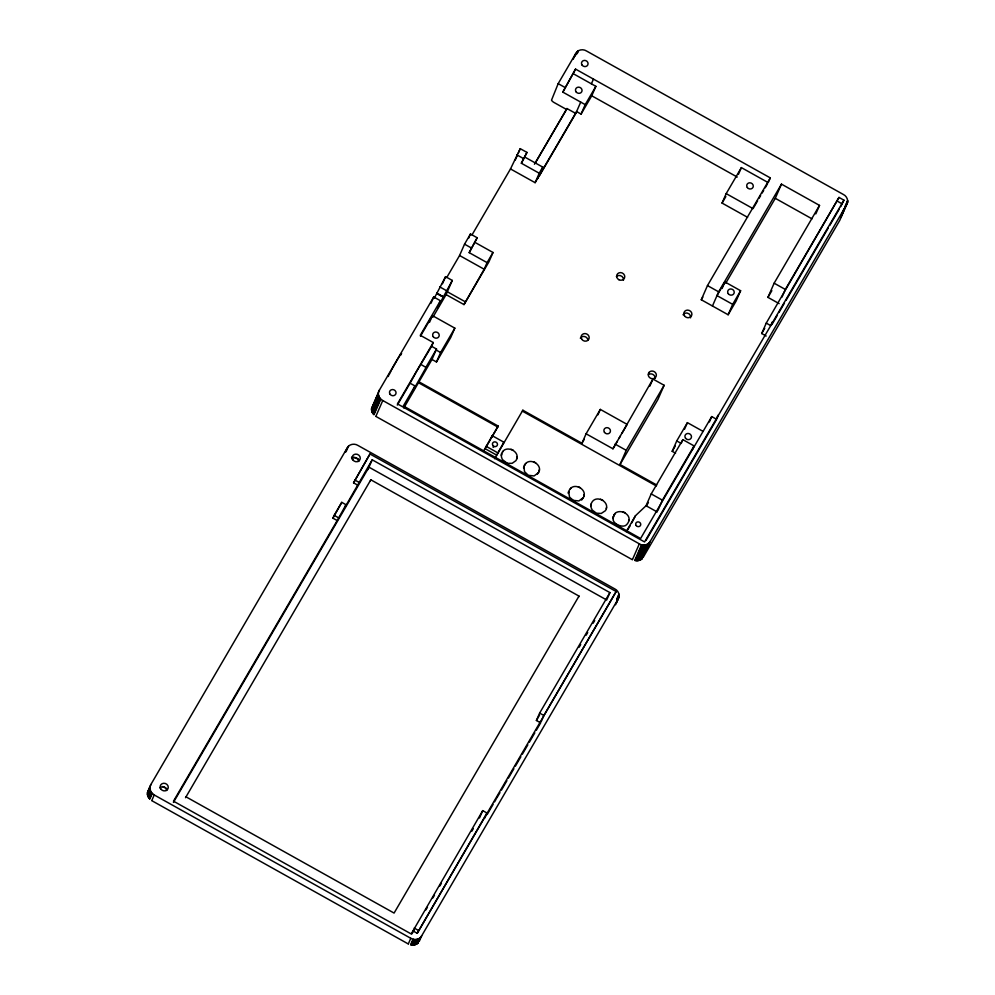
<?xml version="1.0" encoding="UTF-8"?>
<svg xmlns="http://www.w3.org/2000/svg" width="995" height="995" viewBox="0 0 995 995"><rect width="100%" height="100%" fill="white"/><g stroke="black" fill="none" stroke-linecap="round" stroke-linejoin="round"><path stroke-width="1.49" d="M149.76 787.853L151.004 792.182L154.225 794.968L410.786 938.297C414.281 940.661 419.753 939.777 421.681 935.81L617.994 599.276C620.519 595.682 618.48 590.508 614.649 588.829L358.076 445.511C354.593 443.136 349.108 444.019 347.18 447.999L150.867 784.52L147.359 793.786M535.559 162.546L566.528 109.475L554.103 102.535A3.843 1.542 30.3 0 1 551.504 100.197L558.183 83.642L575.732 53.543C577.66 49.576 583.145 48.693 586.627 51.056L843.2 194.386C847.031 196.065 849.071 201.239 846.546 204.833L650.232 541.355C648.305 545.335 642.832 546.218 639.337 543.842L382.776 400.525C378.933 398.846 376.894 393.672 379.418 390.077L433.721 296.995L440.437 300.739L437.414 307.865L452.29 280.428L445.573 276.672L434.317 298.152M501.468 454.143C504.453 443.447 521.927 451.407 515.92 460.648L512.189 463.297L507.351 463.359L502.363 459.541L501.405 456.867L501.679 453.67L501.169 455.486M537.375 474.117L538.506 472.675L534.104 475.933L528.333 475.324L524.514 471.618L523.93 466.618L523.557 467.986M538.295 473.147C543.954 464.64 528.644 456.295 524.415 465.399L525.758 463.483M581.938 499.602L583.269 497.687L578.879 500.945L573.095 500.336L569.513 497.052L568.692 491.617L568.394 492.537M583.07 498.159C588.717 489.664 573.443 481.294 569.19 490.398L568.493 492.09M590.868 504.602L591.565 502.91C595.831 493.794 611.104 502.176 605.445 510.659L601.254 513.445L596.403 513.221L592.149 509.962L591.03 507.338L591.08 504.129L590.769 505.05M613.243 518.457C613.604 505.634 634.375 512.972 627.833 523.159L626.701 524.614C623.33 528.644 612.671 523.979 613.044 518.93M401.495 353.573L400.985 354.854M523.731 467.09L524.626 464.926M613.256 517.101L614.164 514.937M430.984 303.276L433.721 296.995M147.471 792.455L150.867 784.52M147.397 792.891L149.797 787.406M147.384 794.234L149.772 788.749M147.434 794.682L149.822 789.197M147.509 795.129L149.909 789.644M147.621 795.577L150.021 790.092M147.77 796.012L150.158 790.527M147.932 796.435L150.332 790.963M148.131 796.858L150.519 791.373M148.355 797.269L150.743 791.784M148.603 797.667L151.004 792.182M148.877 798.052L151.277 792.567M149.175 798.425L151.576 792.94M149.499 798.774L151.887 793.289M149.835 799.109L152.235 793.624M151.825 800.453L154.225 794.968M185.505 797.729L370.824 479.801L578.99 596.092L578.58 597.037M345.389 452.103L347.18 447.999M346.098 451.693L348.486 446.208M371.533 408.559L379.418 390.077M371.496 409.007L378.311 393.411M371.483 409.455L378.299 393.858M371.508 409.903L378.324 394.306M371.558 410.35L378.374 394.754M371.645 410.798L378.461 395.202M371.757 411.233L378.573 395.637M371.894 411.681L378.709 396.085M372.068 412.104L378.884 396.507M372.254 412.527L379.07 396.93M372.478 412.937L379.294 397.341M372.739 413.335L379.543 397.739M373.013 413.721L379.816 398.124M373.312 414.082L380.115 398.485M373.622 414.442L380.438 398.846M373.971 414.766L380.786 399.182M375.961 416.121L382.776 400.525M484.752 818.114L486.978 813.014L482.724 810.626L411.209 933.957L173.491 801.174L337.181 520.559L332.927 518.184L334.171 515.348L341.758 502.351L346.011 504.726L344.767 507.562L372.205 459.814L609.91 592.61L606.689 599.985L368.983 467.19L372.205 459.814M341.758 502.351L332.927 518.184M357.802 485.212L353.548 482.836L369.966 453.994L616.179 591.528L417.228 933.298L412.987 930.91M337.181 520.559L346.011 504.726M442.476 283.762L445.573 276.672M369.966 453.994L353.548 482.836M429.492 322.38L432.439 315.626L454.827 328.139L450.698 337.591L436.469 361.969L431.979 359.456L436.531 349.058L431.606 346.31L416.98 370.787M446.693 277.617L459.578 255.504L464.541 244.161L470.461 233.999L477.177 237.755L469.192 252.643L487.077 262.63L484.192 269.247L463.993 304.594L446.096 294.607L452.29 280.428M468.608 238.253L470.461 233.999M367.802 469.69L368.623 467.799M469.192 252.643L477.177 237.755M370.414 480.747L370.824 479.801M431.196 347.255L433.26 342.529L420.288 335.29L440.437 300.739M510.497 168.939L520.248 148.665L526.964 152.409L521.343 163.242L539.24 173.23L535.111 182.682L510.497 168.939L471.978 234.969M515.298 160.008L517.151 155.755M518.395 152.919L520.248 148.665M403.808 408L431.979 359.456M521.343 163.242L526.964 152.409M436.469 361.969L440.598 352.516L454.827 328.139M573.257 59.215L575.732 53.543M575.185 56.006L577.038 51.752M576.13 54.29L577.374 51.454M576.864 53.755L578.095 50.919M577.249 53.519L578.493 50.683M535.111 182.682L576.59 111.564L581.08 114.077L585.209 104.624L562.834 92.125L575.558 69.103L770.292 177.894L768.227 182.62L741.375 167.608L726.188 193.627L722.059 203.079L747.581 217.333M475.112 242.481L493.01 252.481L488.881 261.934L463.993 304.594M562.834 92.125L575.558 69.103M566.528 109.475L566.939 108.53L575.769 113.455L539.389 175.829M537.835 178.478L542.797 167.135L524.9 157.135M575.769 113.455L580.719 102.112M591.391 83.829L593.455 79.102M581.08 114.077L591.751 95.794L595.881 86.341L573.493 73.829M483.471 451.295L492.226 435.698L503.856 442.203L502.823 444.566M492.226 435.698L491.194 438.061L498.184 426.071L418.945 381.806M491.555 437.676L498.184 426.071M503.856 442.203L496.667 455.125L485.025 448.633M502.55 452.128L503.06 451.307M584.214 439.392L581.963 443.248L522.86 410.226L522.45 411.171L656.29 485.946M505.074 462.339L507.351 463.359M511.02 449.23L513.283 450.25M516.815 457.588L517.039 456.655M516.616 458.956L516.915 458.036M533.395 461.73L535.671 462.762M539.166 470.56L539.414 469.628M538.991 471.456L539.302 470.535M581.963 443.248L586.092 433.795L600.321 409.405L627.173 424.417L621.937 433.397M597.958 414.815L600.321 409.405M568.282 493.458L568.531 492.525M570.322 488.955L570.869 488.172M571.043 498.943L573.095 500.336M578.17 486.742L580.433 487.761M581.59 499.913L582.137 499.129M583.928 495.56L584.177 494.627M583.766 496.468L584.065 495.547M586.092 433.795L612.957 448.795L652.944 379.045L664.125 385.289L657.931 399.468L620.009 464.491L656.737 485.013M590.669 505.957L590.906 505.025M738.427 174.361L741.375 167.608M600.545 499.241L602.821 500.274M649.847 386.135L652.944 379.045M408.385 943.782L410.786 938.297M620.009 464.491L626.203 450.312L664.125 385.289M410.587 944.765L412.987 939.28M411.059 944.889L413.447 939.404M411.532 944.976L413.92 939.491M412.005 945.039L414.393 939.566M417.228 933.298L486.978 813.014M412.477 945.076L414.878 939.591M412.962 945.088L415.35 939.603M413.435 945.063L415.823 939.578M413.908 945.014L416.296 939.541M414.368 944.939L416.756 939.454M414.828 944.84L417.216 939.355M415.263 944.703L417.664 939.218M415.699 944.553L418.099 939.069M606.241 508.52L606.515 507.599M416.121 944.367L418.522 938.882M416.532 944.155L418.932 938.671M416.917 943.919L419.318 938.434M417.291 943.658L419.691 938.186M417.651 943.384L420.039 937.899M417.975 943.073L420.375 937.601M419.281 941.295L421.681 935.81M728.129 314.756L732.668 304.358L716.997 295.602L724.957 281.971L740.616 290.727L736.076 301.124L728.129 314.756L701.276 299.756L707.47 285.577L770.292 177.894M479.503 818.002L482.724 810.626M613.156 517.549L613.467 516.629M613.044 518.457L613.293 517.524M615.296 513.495L613.952 515.41M615.818 523.955L617.87 525.348M712.457 306L718.651 291.821L781.473 184.137L819.519 205.393L815.813 213.9M622.932 511.753L625.196 512.773M722.109 288.475L724.957 281.971M536.367 730.206L540.658 722.855L536.404 720.479L539.626 713.104L609.91 592.61M628.629 521.032L628.902 520.099M541.156 721.723L543.879 715.48L616.179 591.528M692.408 449.69L694.062 445.909L682.868 439.653L651.215 493.918L646.053 505.734L635.469 515.721L631.713 522.997M725.815 283.102L775.279 198.316L781.473 184.137M675.555 453.21L672.197 451.332L676.737 440.934L687.408 422.651L703.079 431.395M684.572 429.144L687.408 422.651M682.868 439.653L681.214 443.434L676.737 440.934M632.521 559.439L639.337 543.842M617.161 598.269L618.952 594.152M617.248 598.716L619.039 594.6M617.298 599.164L619.089 595.047M617.323 599.612L619.114 595.495M616.713 601.428L619.101 595.943M634.723 560.434L641.526 544.837M615.606 604.761L619.064 596.391M616.514 602.746L618.902 597.261M635.183 560.558L641.999 544.962M635.656 560.645L642.471 545.049M657.832 510.646L662.409 500.174L694.062 445.909M636.128 560.707L642.944 545.111M636.613 560.745L643.429 545.148M637.086 560.757L643.902 545.16M637.559 560.732L644.374 545.136M638.031 560.683L644.847 545.086M638.491 560.608L645.307 545.011M638.952 560.508L645.767 544.912M639.399 560.372L646.215 544.775M639.835 560.21L646.65 544.613M640.258 560.023L647.073 544.439M640.668 559.824L647.471 544.228M641.054 559.588L647.869 543.991M641.427 559.327L648.243 543.73M641.775 559.041L648.591 543.457M642.111 558.742L648.927 543.146M650.232 541.355L643.417 556.951L839.73 220.43L847.553 202.383M709.36 421.979L711.723 416.582L716.649 419.33L646.016 540.397M779.135 303.624L767.941 297.368L774.135 283.189L819.519 205.393M716.201 419.082L843.934 200.169L839.009 197.42L785.329 289.445L781.971 297.132M717.196 418.074L717.843 415.301M766.175 336.012L761.697 333.512L766.25 323.114L839.009 197.42M771.274 324.358L772.369 321.833M840.725 206.637L843.934 200.169M842.068 213.365L843.922 209.112M845.165 206.276L847.64 200.604M841.459 215.679L847.665 201.052M840.8 217.544L847.616 201.948M388.249 376.508L388.635 375.687M389.12 374.705L391.421 370.277M416.569 371.483L410.077 383.212L415.002 385.96L412.365 391.756L426.059 367.478L420.997 364.481M391.806 369.543L392.627 368.05M393.037 367.279L396.893 360.488M701.276 299.756L702.843 297.082M420.462 336.161L432.439 315.626M432.949 317.131L446.096 294.607M534.427 164.262L566.939 108.53M433.26 342.529L397.453 403.895L644.573 541.939L718.29 415.549M397.303 405.102L410.077 383.212M415.002 385.96L403.336 405.96L640.606 538.494L711.723 416.582M425.947 367.205L436.531 349.058M487.077 262.63L493.01 252.481M539.24 173.23L542.797 167.135M173.428 802.418L368.983 467.19M585.209 104.624L595.881 86.341M484.615 449.578L490.771 439.006M494.702 458.745L522.86 410.226M722.059 203.079L725.852 196.575M612.957 448.795L617.447 441.096M618.94 438.534L620.445 435.959M757.605 200.828L753.053 208.627L726.188 193.627M759.123 198.229L760.64 195.629M762.158 193.018L763.675 190.418M765.192 187.819L767.468 183.913M732.668 304.358L740.616 290.727M578.99 596.092L394.082 913.074L185.916 796.784M672.197 451.332L675.244 446.108M626.191 531.641L635.469 515.721M627.87 529.601L630.183 525.634M646.141 506.418L648.442 502.475M767.941 297.368L771.859 290.664M761.697 333.512L764.732 328.313M411.905 933.895L414.243 929.89M425.897 909.915L427.452 907.253M432.887 897.925L434.442 895.264M439.877 885.936L441.432 883.274M471.742 831.322L473.297 828.661M536.404 720.479L539.514 715.144M579.14 647.21L580.694 644.549M586.13 635.22L587.684 632.559M593.132 623.231L594.687 620.569M771.946 324.532L777.418 315.154M778.986 312.467L784.458 303.089M786.013 300.415L828.213 228.066M829.78 225.392L839.158 209.311M487.164 814.544L493.085 804.395M494.565 801.858L496.045 799.321M496.828 797.99L499.925 792.667M501.48 790.018L506.903 780.702M508.457 778.053L513.88 768.749M515.435 766.088L520.858 756.785M522.412 754.123L527.835 744.82M529.39 742.158L534.812 732.855M397.291 359.792L399.455 356.222M399.754 355.75L401.482 353.362M837.367 201.201L842.292 203.95M591.751 95.794L737.245 177.06M775.279 198.316L812.019 218.838M558.183 83.642L564.899 87.398M774.135 283.189L785.329 289.445M516.691 154.76L523.407 158.516M707.47 285.577L718.651 291.821M766.25 323.114L770.715 325.614M464.541 244.161L471.257 247.917M459.578 255.504L484.192 269.247M439.653 286.834L446.357 290.59M447.327 291.771L465.225 301.759M436.867 293.189L443.583 296.945M436.817 293.314L443.534 297.057M436.755 293.45L443.471 297.207M615.022 444.068L626.203 450.312M436.108 350.004L440.598 352.516M651.215 493.918L662.409 500.174M646.053 505.734L657.235 511.99M418.534 382.752L497.774 427.017M486.058 446.27L497.699 452.775M375.911 416.432L632.434 559.737M354.792 480L359.046 482.376M334.171 515.348L338.424 517.723M539.626 713.104L543.879 715.48M414.219 928.074L418.472 930.462M151.787 800.664L408.323 943.969M351.658 458.782A4.104 3.756 23.6 0 1 358.697 461.481M159.722 787.853A4.104 3.756 23.6 0 1 166.675 790.49M492.96 447.078A2.562 2.351 23.6 0 1 493.582 447.265M162.571 786.523A7.699 7.052 23.6 0 1 166.762 788.761M351.521 457.339A7.699 7.052 23.6 0 1 357.877 458.857M358.25 459.155A7.699 7.052 23.6 0 1 358.61 459.466M616.39 276.585A4.104 3.756 23.6 0 1 623.455 280.192M648.429 374.655A4.104 3.756 23.6 0 1 652.421 374.207L653.354 374.717A4.104 3.756 23.6 0 1 655.096 378.262M683.043 314.756A4.104 3.756 23.6 0 1 690.567 317.853M580.321 338.2A4.104 3.756 23.6 0 1 587.958 340.315M648.964 372.516L648.479 373.374A4.104 3.756 23.6 0 0 650.618 378.249A4.104 3.756 23.6 0 0 655.817 376.981A4.104 3.756 23.6 0 0 654.598 371.881L653.653 371.371A4.104 3.756 23.6 0 0 648.964 372.516M618.952 279.744L618.069 279.147A4.104 3.756 23.6 0 1 619.039 272.841A4.104 3.756 23.6 0 1 624.76 276.697A4.104 3.756 23.6 0 1 618.952 279.744M604.487 432.39A3.333 3.06 23.6 0 0 610.159 432.203A3.333 3.06 23.6 0 0 606.838 427.639A3.333 3.06 23.6 0 0 604.487 432.39M576.093 91.888A3.333 3.06 23.6 0 0 581.764 91.702A3.333 3.06 23.6 0 0 578.431 87.15A3.333 3.06 23.6 0 0 576.093 91.888M685.518 438.198A3.333 3.06 23.6 0 0 691.202 438.011A3.333 3.06 23.6 0 0 687.868 433.459A3.333 3.06 23.6 0 0 685.518 438.198M433.26 336.733A3.333 3.06 23.6 0 0 438.932 336.546A3.333 3.06 23.6 0 0 435.599 331.994A3.333 3.06 23.6 0 0 433.26 336.733M747.32 187.545A3.333 3.06 23.6 0 0 752.991 187.358A3.333 3.06 23.6 0 0 749.67 182.794A3.333 3.06 23.6 0 0 747.32 187.545M390.09 394.281A3.333 3.06 23.6 0 0 395.761 394.095A3.333 3.06 23.6 0 0 392.44 389.542A3.333 3.06 23.6 0 0 390.09 394.281M582.112 65.148A3.333 3.06 23.6 0 0 587.784 64.936A3.333 3.06 23.6 0 0 584.426 60.396A3.333 3.06 23.6 0 0 582.112 65.148M161.003 789.222A4.104 3.756 23.6 0 0 167.968 788.761A4.104 3.756 23.6 0 0 163.677 783.276A4.104 3.756 23.6 0 0 161.003 789.222M352.926 459.964A4.104 3.756 23.6 0 0 359.916 459.727A4.104 3.756 23.6 0 0 355.824 454.118A4.104 3.756 23.6 0 0 352.926 459.964M492.898 445.499A2.562 2.351 23.6 0 0 497.264 445.35A2.562 2.351 23.6 0 0 494.714 441.855A2.562 2.351 23.6 0 0 492.898 445.499M636.153 525.522A2.562 2.351 23.6 0 0 640.519 525.385A2.562 2.351 23.6 0 0 637.957 521.877A2.562 2.351 23.6 0 0 636.153 525.522M728.265 293.699A3.333 3.06 23.6 0 0 733.949 293.513A3.333 3.06 23.6 0 0 730.616 288.96A3.333 3.06 23.6 0 0 728.265 293.699M581.714 339.183A4.104 3.756 23.6 0 0 588.729 339.37A4.104 3.756 23.6 0 0 584.998 333.561A4.104 3.756 23.6 0 0 581.714 339.183M684.423 315.738A4.104 3.756 23.6 0 0 691.438 315.925A4.104 3.756 23.6 0 0 687.707 310.104A4.104 3.756 23.6 0 0 684.423 315.738"/></g></svg>
